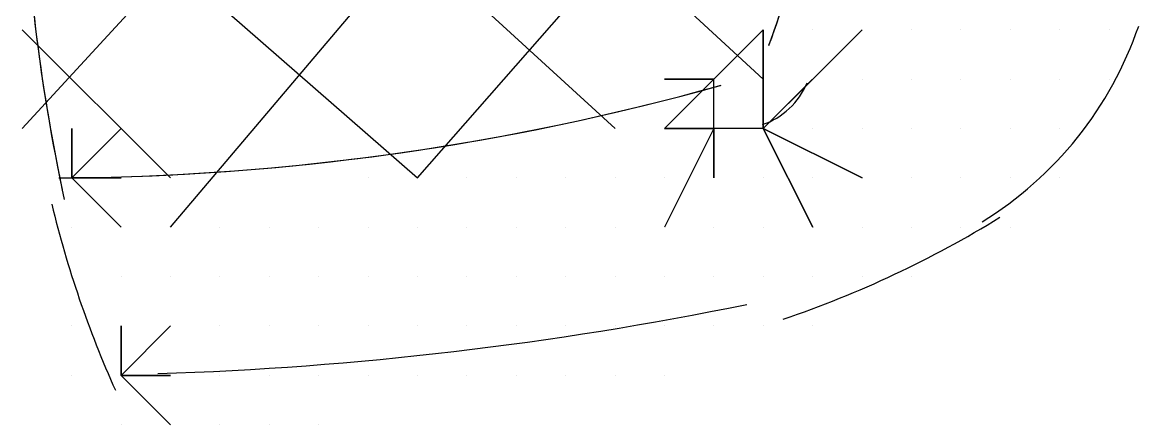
# Model space of a CAD drawing. Header units: millimetres. Extents: x 14 to 406, y 10 to 287.
# Drawn here: x 331.329 to 332.286, y 135.481 to 135.826 of the extents above; entities that cross this region are included whole.
import ezdxf

# ---------------------------------------------------------------- set-up
doc = ezdxf.new("R2010")
doc.units = ezdxf.units.MM
doc.header["$MEASUREMENT"] = 0
doc.layers.get('0').update_dxf_attribs({"linetype": 'CONTINUOUS'})

msp = doc.modelspace()

# ---------------------------------------------------------------- linework, layer by layer
at = {"color": 0, "linetype": 'Continuous', "lineweight": 25, "true_color": 0x000007}
for p, q in [((331.41355, 136.28511), (331.96388, 135.77711)), ((331.32888, 135.73477), (331.79455, 136.24277)), ((331.32888, 136.20044), (331.83688, 135.73477)), ((331.45588, 135.65011), (331.92155, 136.20044)), ((331.66755, 135.69244), (331.96388, 136.03111)), ((331.32888, 135.98877), (331.66755, 135.69244)), ((331.32888, 135.81944), (331.45588, 135.69244)), ((331.87921, 135.73477), (331.96388, 135.81944)), ((331.96388, 135.81944), (331.96388, 135.81944)), ((331.96388, 135.81944), (331.96388, 135.81944)), ((332.00621, 135.81944), (332.00621, 135.81944)), ((332.00621, 135.81944), (332.00621, 135.81944)), ((332.00621, 135.81944), (332.00621, 135.81944)), ((332.00621, 135.81944), (332.00621, 135.81944)), ((332.04855, 135.81944), (332.04855, 135.81944)), ((332.04855, 135.81944), (332.04855, 135.81944)), ((332.04855, 135.81944), (332.04855, 135.81944)), ((332.09088, 135.81944), (332.09088, 135.81944)), ((332.09088, 135.81944), (332.09088, 135.81944)), ((332.09088, 135.81944), (332.09088, 135.81944)), ((332.09088, 135.81944), (332.09088, 135.81944)), ((332.13321, 135.81944), (332.13321, 135.81944)), ((332.13321, 135.81944), (332.13321, 135.81944)), ((332.13321, 135.81944), (332.13321, 135.81944)), ((332.13321, 135.81944), (332.13321, 135.81944)), ((332.17555, 135.81944), (332.17555, 135.81944)), ((332.17555, 135.81944), (332.17555, 135.81944)), ((332.17555, 135.81944), (332.17555, 135.81944)), ((332.17555, 135.81944), (332.17555, 135.81944)), ((332.21788, 135.81944), (332.21788, 135.81944)), ((332.21788, 135.81944), (332.21788, 135.81944)), ((332.21788, 135.81944), (332.21788, 135.81944)), ((332.26021, 135.81944), (332.26021, 135.81944)), ((332.26021, 135.81944), (332.26021, 135.81944)), ((332.26021, 135.81944), (332.26021, 135.81944)), ((331.92155, 135.77711), (331.92155, 135.77711)), ((331.96388, 135.77711), (331.96388, 135.77711)), ((331.96388, 135.77711), (331.96388, 135.77711)), ((331.96388, 135.77711), (331.96388, 135.77711)), ((331.96388, 135.77711), (331.96388, 135.77711)), ((332.00621, 135.77711), (332.00621, 135.77711)), ((332.00621, 135.77711), (332.00621, 135.77711)), ((332.00621, 135.77711), (332.00621, 135.77711)), ((332.00621, 135.77711), (332.00621, 135.77711)), ((332.04855, 135.77711), (332.04855, 135.77711)), ((332.04855, 135.77711), (332.04855, 135.77711)), ((332.04855, 135.77711), (332.04855, 135.77711)), ((332.09088, 135.77711), (332.09088, 135.77711)), ((332.09088, 135.77711), (332.09088, 135.77711)), ((332.09088, 135.77711), (332.09088, 135.77711)), ((332.09088, 135.77711), (332.09088, 135.77711)), ((332.13321, 135.77711), (332.13321, 135.77711)), ((332.13321, 135.77711), (332.13321, 135.77711)), ((332.13321, 135.77711), (332.13321, 135.77711)), ((332.13321, 135.77711), (332.13321, 135.77711)), ((332.17555, 135.77711), (332.17555, 135.77711)), ((332.17555, 135.77711), (332.17555, 135.77711)), ((332.17555, 135.77711), (332.17555, 135.77711)), ((332.17555, 135.77711), (332.17555, 135.77711)), ((332.21788, 135.77711), (332.21788, 135.77711)), ((332.21788, 135.77711), (332.21788, 135.77711)), ((332.21788, 135.77711), (332.21788, 135.77711)), ((332.26021, 135.77711), (332.26021, 135.77711)), ((332.26021, 135.77711), (332.26021, 135.77711)), ((331.83688, 135.73477), (331.83688, 135.73477)), ((331.87921, 135.73477), (331.87921, 135.73477)), ((331.87921, 135.73477), (331.87921, 135.73477)), ((331.87921, 135.73477), (331.87921, 135.73477)), ((331.92155, 135.73477), (331.92155, 135.73477)), ((331.92155, 135.73477), (331.92155, 135.73477)), ((331.92155, 135.73477), (331.92155, 135.73477)), ((331.92155, 135.73477), (331.92155, 135.73477)), ((331.92155, 135.73477), (331.92155, 135.73477)), ((331.96388, 135.73477), (331.96388, 135.73477)), ((331.96388, 135.73477), (331.96388, 135.73477)), ((331.96388, 135.73477), (331.96388, 135.73477)), ((331.96388, 135.73477), (331.96388, 135.73477)), ((332.00621, 135.73477), (332.00621, 135.73477)), ((332.00621, 135.73477), (332.00621, 135.73477)), ((332.00621, 135.73477), (332.00621, 135.73477)), ((332.04855, 135.73477), (332.04855, 135.73477)), ((332.04855, 135.73477), (332.04855, 135.73477)), ((332.04855, 135.73477), (332.04855, 135.73477)), ((332.04855, 135.73477), (332.04855, 135.73477)), ((332.09088, 135.73477), (332.09088, 135.73477)), ((332.09088, 135.73477), (332.09088, 135.73477)), ((332.09088, 135.73477), (332.09088, 135.73477)), ((332.09088, 135.73477), (332.09088, 135.73477)), ((332.13321, 135.73477), (332.13321, 135.73477)), ((332.13321, 135.73477), (332.13321, 135.73477)), ((332.13321, 135.73477), (332.13321, 135.73477)), ((332.13321, 135.73477), (332.13321, 135.73477)), ((332.17555, 135.73477), (332.17555, 135.73477)), ((332.17555, 135.73477), (332.17555, 135.73477)), ((332.17555, 135.73477), (332.17555, 135.73477)), ((332.21788, 135.73477), (332.21788, 135.73477)), ((332.21788, 135.73477), (332.21788, 135.73477)), ((332.21788, 135.73477), (332.21788, 135.73477)), ((332.21788, 135.73477), (332.21788, 135.73477)), ((331.62521, 135.69244), (331.62521, 135.69244)), ((331.66755, 135.69244), (331.66755, 135.69244)), ((331.66755, 135.69244), (331.66755, 135.69244)), ((331.70988, 135.69244), (331.70988, 135.69244)), ((331.70988, 135.69244), (331.70988, 135.69244)), ((331.70988, 135.69244), (331.70988, 135.69244)), ((331.70988, 135.69244), (331.70988, 135.69244)), ((331.75221, 135.69244), (331.75221, 135.69244)), ((331.75221, 135.69244), (331.75221, 135.69244)), ((331.75221, 135.69244), (331.75221, 135.69244)), ((331.75221, 135.69244), (331.75221, 135.69244)), ((331.79455, 135.69244), (331.79455, 135.69244)), ((331.79455, 135.69244), (331.79455, 135.69244)), ((331.79455, 135.69244), (331.79455, 135.69244)), ((331.79455, 135.69244), (331.79455, 135.69244)), ((331.83688, 135.69244), (331.83688, 135.69244)), ((331.83688, 135.69244), (331.83688, 135.69244)), ((331.83688, 135.69244), (331.83688, 135.69244)), ((331.87921, 135.69244), (331.87921, 135.69244)), ((331.87921, 135.69244), (331.87921, 135.69244)), ((331.87921, 135.69244), (331.87921, 135.69244)), ((331.87921, 135.69244), (331.87921, 135.69244)), ((331.92155, 135.69244), (331.92155, 135.69244)), ((331.92155, 135.69244), (331.92155, 135.69244)), ((331.92155, 135.69244), (331.92155, 135.69244)), ((331.92155, 135.69244), (331.92155, 135.69244)), ((331.96388, 135.69244), (331.96388, 135.69244)), ((331.96388, 135.69244), (331.96388, 135.69244)), ((331.96388, 135.69244), (331.96388, 135.69244)), ((331.96388, 135.69244), (331.96388, 135.69244)), ((332.00621, 135.69244), (332.00621, 135.69244)), ((332.00621, 135.69244), (332.00621, 135.69244)), ((332.00621, 135.69244), (332.00621, 135.69244)), ((332.04855, 135.69244), (332.04855, 135.69244)), ((332.04855, 135.69244), (332.04855, 135.69244)), ((332.04855, 135.69244), (332.04855, 135.69244)), ((332.04855, 135.69244), (332.04855, 135.69244)), ((332.09088, 135.69244), (332.09088, 135.69244)), ((332.09088, 135.69244), (332.09088, 135.69244)), ((332.09088, 135.69244), (332.09088, 135.69244)), ((332.09088, 135.69244), (332.09088, 135.69244)), ((332.13321, 135.69244), (332.13321, 135.69244)), ((332.13321, 135.69244), (332.13321, 135.69244)), ((332.13321, 135.69244), (332.13321, 135.69244)), ((332.13321, 135.69244), (332.13321, 135.69244)), ((332.17555, 135.69244), (332.17555, 135.69244)), ((332.17555, 135.69244), (332.17555, 135.69244)), ((332.17555, 135.69244), (332.17555, 135.69244)), ((332.21788, 135.69244), (332.21788, 135.69244)), ((331.37121, 135.65011), (331.37121, 135.65011)), ((331.37121, 135.65011), (331.37121, 135.65011)), ((331.37121, 135.65011), (331.37121, 135.65011)), ((331.37121, 135.65011), (331.37121, 135.65011)), ((331.41355, 135.65011), (331.41355, 135.65011)), ((331.41355, 135.65011), (331.41355, 135.65011)), ((331.41355, 135.65011), (331.41355, 135.65011)), ((331.41355, 135.65011), (331.41355, 135.65011)), ((331.45588, 135.65011), (331.45588, 135.65011)), ((331.45588, 135.65011), (331.45588, 135.65011)), ((331.45588, 135.65011), (331.45588, 135.65011)), ((331.49821, 135.65011), (331.49821, 135.65011)), ((331.49821, 135.65011), (331.49821, 135.65011)), ((331.49821, 135.65011), (331.49821, 135.65011)), ((331.49821, 135.65011), (331.49821, 135.65011)), ((331.54055, 135.65011), (331.54055, 135.65011)), ((331.54055, 135.65011), (331.54055, 135.65011)), ((331.54055, 135.65011), (331.54055, 135.65011)), ((331.54055, 135.65011), (331.54055, 135.65011)), ((331.58288, 135.65011), (331.58288, 135.65011)), ((331.58288, 135.65011), (331.58288, 135.65011)), ((331.58288, 135.65011), (331.58288, 135.65011)), ((331.58288, 135.65011), (331.58288, 135.65011)), ((331.58288, 135.65011), (331.58288, 135.65011)), ((331.62521, 135.65011), (331.62521, 135.65011)), ((331.62521, 135.65011), (331.62521, 135.65011)), ((331.62521, 135.65011), (331.62521, 135.65011)), ((331.62521, 135.65011), (331.62521, 135.65011)), ((331.66755, 135.65011), (331.66755, 135.65011)), ((331.66755, 135.65011), (331.66755, 135.65011)), ((331.66755, 135.65011), (331.66755, 135.65011)), ((331.66755, 135.65011), (331.66755, 135.65011)), ((331.70988, 135.65011), (331.70988, 135.65011)), ((331.70988, 135.65011), (331.70988, 135.65011)), ((331.70988, 135.65011), (331.70988, 135.65011)), ((331.70988, 135.65011), (331.70988, 135.65011)), ((331.75221, 135.65011), (331.75221, 135.65011)), ((331.75221, 135.65011), (331.75221, 135.65011)), ((331.75221, 135.65011), (331.75221, 135.65011)), ((331.75221, 135.65011), (331.75221, 135.65011)), ((331.79455, 135.65011), (331.79455, 135.65011)), ((331.79455, 135.65011), (331.79455, 135.65011)), ((331.79455, 135.65011), (331.79455, 135.65011)), ((331.79455, 135.65011), (331.79455, 135.65011)), ((331.83688, 135.65011), (331.83688, 135.65011)), ((331.83688, 135.65011), (331.83688, 135.65011)), ((331.83688, 135.65011), (331.83688, 135.65011)), ((331.83688, 135.65011), (331.83688, 135.65011)), ((331.87921, 135.65011), (331.87921, 135.65011)), ((331.87921, 135.65011), (331.87921, 135.65011)), ((331.87921, 135.65011), (331.87921, 135.65011)), ((331.87921, 135.65011), (331.87921, 135.65011)), ((331.92155, 135.65011), (331.92155, 135.65011)), ((331.92155, 135.65011), (331.92155, 135.65011)), ((331.92155, 135.65011), (331.92155, 135.65011)), ((331.92155, 135.65011), (331.92155, 135.65011)), ((331.96388, 135.65011), (331.96388, 135.65011)), ((331.96388, 135.65011), (331.96388, 135.65011)), ((331.96388, 135.65011), (331.96388, 135.65011)), ((331.96388, 135.65011), (331.96388, 135.65011)), ((332.00621, 135.65011), (332.00621, 135.65011)), ((332.00621, 135.65011), (332.00621, 135.65011)), ((332.00621, 135.65011), (332.00621, 135.65011)), ((332.00621, 135.65011), (332.00621, 135.65011)), ((332.04855, 135.65011), (332.04855, 135.65011)), ((332.04855, 135.65011), (332.04855, 135.65011)), ((332.04855, 135.65011), (332.04855, 135.65011)), ((332.04855, 135.65011), (332.04855, 135.65011)), ((332.09088, 135.65011), (332.09088, 135.65011)), ((332.09088, 135.65011), (332.09088, 135.65011)), ((332.09088, 135.65011), (332.09088, 135.65011)), ((332.09088, 135.65011), (332.09088, 135.65011)), ((332.13321, 135.65011), (332.13321, 135.65011)), ((332.13321, 135.65011), (332.13321, 135.65011)), ((332.13321, 135.65011), (332.13321, 135.65011)), ((332.13321, 135.65011), (332.13321, 135.65011)), ((332.17555, 135.65011), (332.17555, 135.65011)), ((331.37121, 135.60777), (331.37121, 135.60777)), ((331.37121, 135.60777), (331.37121, 135.60777)), ((331.37121, 135.60777), (331.37121, 135.60777)), ((331.41355, 135.60777), (331.41355, 135.60777)), ((331.41355, 135.60777), (331.41355, 135.60777)), ((331.41355, 135.60777), (331.41355, 135.60777)), ((331.41355, 135.60777), (331.41355, 135.60777)), ((331.45588, 135.60777), (331.45588, 135.60777)), ((331.45588, 135.60777), (331.45588, 135.60777)), ((331.45588, 135.60777), (331.45588, 135.60777)), ((331.49821, 135.60777), (331.49821, 135.60777)), ((331.49821, 135.60777), (331.49821, 135.60777)), ((331.49821, 135.60777), (331.49821, 135.60777)), ((331.49821, 135.60777), (331.49821, 135.60777)), ((331.54055, 135.60777), (331.54055, 135.60777)), ((331.54055, 135.60777), (331.54055, 135.60777)), ((331.54055, 135.60777), (331.54055, 135.60777)), ((331.54055, 135.60777), (331.54055, 135.60777)), ((331.58288, 135.60777), (331.58288, 135.60777)), ((331.58288, 135.60777), (331.58288, 135.60777)), ((331.58288, 135.60777), (331.58288, 135.60777)), ((331.58288, 135.60777), (331.58288, 135.60777)), ((331.62521, 135.60777), (331.62521, 135.60777)), ((331.62521, 135.60777), (331.62521, 135.60777)), ((331.62521, 135.60777), (331.62521, 135.60777)), ((331.66755, 135.60777), (331.66755, 135.60777)), ((331.66755, 135.60777), (331.66755, 135.60777)), ((331.66755, 135.60777), (331.66755, 135.60777)), ((331.66755, 135.60777), (331.66755, 135.60777)), ((331.70988, 135.60777), (331.70988, 135.60777)), ((331.70988, 135.60777), (331.70988, 135.60777)), ((331.70988, 135.60777), (331.70988, 135.60777)), ((331.70988, 135.60777), (331.70988, 135.60777)), ((331.75221, 135.60777), (331.75221, 135.60777)), ((331.75221, 135.60777), (331.75221, 135.60777)), ((331.75221, 135.60777), (331.75221, 135.60777)), ((331.75221, 135.60777), (331.75221, 135.60777)), ((331.79455, 135.60777), (331.79455, 135.60777)), ((331.79455, 135.60777), (331.79455, 135.60777)), ((331.79455, 135.60777), (331.79455, 135.60777)), ((331.83688, 135.60777), (331.83688, 135.60777)), ((331.83688, 135.60777), (331.83688, 135.60777)), ((331.83688, 135.60777), (331.83688, 135.60777)), ((331.83688, 135.60777), (331.83688, 135.60777)), ((331.87921, 135.60777), (331.87921, 135.60777)), ((331.87921, 135.60777), (331.87921, 135.60777)), ((331.87921, 135.60777), (331.87921, 135.60777)), ((331.87921, 135.60777), (331.87921, 135.60777)), ((331.92155, 135.60777), (331.92155, 135.60777)), ((331.92155, 135.60777), (331.92155, 135.60777)), ((331.92155, 135.60777), (331.92155, 135.60777)), ((331.92155, 135.60777), (331.92155, 135.60777)), ((331.96388, 135.60777), (331.96388, 135.60777)), ((331.96388, 135.60777), (331.96388, 135.60777)), ((331.96388, 135.60777), (331.96388, 135.60777)), ((332.00621, 135.60777), (332.00621, 135.60777)), ((332.00621, 135.60777), (332.00621, 135.60777)), ((332.00621, 135.60777), (332.00621, 135.60777)), ((332.00621, 135.60777), (332.00621, 135.60777)), ((332.04855, 135.60777), (332.04855, 135.60777)), ((332.04855, 135.60777), (332.04855, 135.60777)), ((332.04855, 135.60777), (332.04855, 135.60777)), ((332.04855, 135.60777), (332.04855, 135.60777)), ((332.09088, 135.60777), (332.09088, 135.60777)), ((332.09088, 135.60777), (332.09088, 135.60777)), ((332.09088, 135.60777), (332.09088, 135.60777)), ((332.09088, 135.60777), (332.09088, 135.60777)), ((331.37121, 135.56544), (331.37121, 135.56544)), ((331.37121, 135.56544), (331.37121, 135.56544)), ((331.41355, 135.56544), (331.41355, 135.56544)), ((331.41355, 135.56544), (331.41355, 135.56544)), ((331.41355, 135.56544), (331.41355, 135.56544)), ((331.41355, 135.56544), (331.41355, 135.56544)), ((331.45588, 135.56544), (331.45588, 135.56544)), ((331.45588, 135.56544), (331.45588, 135.56544)), ((331.45588, 135.56544), (331.45588, 135.56544)), ((331.45588, 135.56544), (331.45588, 135.56544)), ((331.49821, 135.56544), (331.49821, 135.56544)), ((331.49821, 135.56544), (331.49821, 135.56544)), ((331.49821, 135.56544), (331.49821, 135.56544)), ((331.49821, 135.56544), (331.49821, 135.56544)), ((331.54055, 135.56544), (331.54055, 135.56544)), ((331.54055, 135.56544), (331.54055, 135.56544)), ((331.54055, 135.56544), (331.54055, 135.56544)), ((331.54055, 135.56544), (331.54055, 135.56544)), ((331.58288, 135.56544), (331.58288, 135.56544)), ((331.58288, 135.56544), (331.58288, 135.56544)), ((331.58288, 135.56544), (331.58288, 135.56544)), ((331.58288, 135.56544), (331.58288, 135.56544)), ((331.62521, 135.56544), (331.62521, 135.56544)), ((331.62521, 135.56544), (331.62521, 135.56544)), ((331.62521, 135.56544), (331.62521, 135.56544)), ((331.62521, 135.56544), (331.62521, 135.56544)), ((331.66755, 135.56544), (331.66755, 135.56544)), ((331.66755, 135.56544), (331.66755, 135.56544)), ((331.66755, 135.56544), (331.66755, 135.56544)), ((331.66755, 135.56544), (331.66755, 135.56544)), ((331.70988, 135.56544), (331.70988, 135.56544)), ((331.70988, 135.56544), (331.70988, 135.56544)), ((331.70988, 135.56544), (331.70988, 135.56544)), ((331.70988, 135.56544), (331.70988, 135.56544)), ((331.75221, 135.56544), (331.75221, 135.56544)), ((331.75221, 135.56544), (331.75221, 135.56544)), ((331.75221, 135.56544), (331.75221, 135.56544)), ((331.75221, 135.56544), (331.75221, 135.56544)), ((331.79455, 135.56544), (331.79455, 135.56544)), ((331.79455, 135.56544), (331.79455, 135.56544)), ((331.79455, 135.56544), (331.79455, 135.56544)), ((331.79455, 135.56544), (331.79455, 135.56544)), ((331.83688, 135.56544), (331.83688, 135.56544)), ((331.83688, 135.56544), (331.83688, 135.56544)), ((331.83688, 135.56544), (331.83688, 135.56544)), ((331.83688, 135.56544), (331.83688, 135.56544)), ((331.83688, 135.56544), (331.83688, 135.56544)), ((331.87921, 135.56544), (331.87921, 135.56544)), ((331.87921, 135.56544), (331.87921, 135.56544)), ((331.87921, 135.56544), (331.87921, 135.56544)), ((331.87921, 135.56544), (331.87921, 135.56544)), ((331.92155, 135.56544), (331.92155, 135.56544)), ((331.92155, 135.56544), (331.92155, 135.56544)), ((331.92155, 135.56544), (331.92155, 135.56544)), ((331.92155, 135.56544), (331.92155, 135.56544)), ((331.96388, 135.56544), (331.96388, 135.56544)), ((331.96388, 135.56544), (331.96388, 135.56544)), ((331.96388, 135.56544), (331.96388, 135.56544)), ((331.96388, 135.56544), (331.96388, 135.56544)), ((332.00621, 135.56544), (332.00621, 135.56544)), ((332.00621, 135.56544), (332.00621, 135.56544)), ((332.00621, 135.56544), (332.00621, 135.56544)), ((331.37121, 135.52311), (331.37121, 135.52311)), ((331.41355, 135.52311), (331.41355, 135.52311)), ((331.41355, 135.52311), (331.41355, 135.52311)), ((331.41355, 135.52311), (331.41355, 135.52311)), ((331.41355, 135.52311), (331.41355, 135.52311)), ((331.45588, 135.52311), (331.45588, 135.52311)), ((331.45588, 135.52311), (331.45588, 135.52311)), ((331.45588, 135.52311), (331.45588, 135.52311)), ((331.45588, 135.52311), (331.45588, 135.52311)), ((331.49821, 135.52311), (331.49821, 135.52311)), ((331.49821, 135.52311), (331.49821, 135.52311)), ((331.49821, 135.52311), (331.49821, 135.52311)), ((331.49821, 135.52311), (331.49821, 135.52311)), ((331.54055, 135.52311), (331.54055, 135.52311)), ((331.54055, 135.52311), (331.54055, 135.52311)), ((331.54055, 135.52311), (331.54055, 135.52311)), ((331.54055, 135.52311), (331.54055, 135.52311)), ((331.58288, 135.52311), (331.58288, 135.52311)), ((331.58288, 135.52311), (331.58288, 135.52311)), ((331.58288, 135.52311), (331.58288, 135.52311)), ((331.62521, 135.52311), (331.62521, 135.52311)), ((331.62521, 135.52311), (331.62521, 135.52311)), ((331.62521, 135.52311), (331.62521, 135.52311)), ((331.62521, 135.52311), (331.62521, 135.52311)), ((331.66755, 135.52311), (331.66755, 135.52311)), ((331.66755, 135.52311), (331.66755, 135.52311)), ((331.66755, 135.52311), (331.66755, 135.52311)), ((331.66755, 135.52311), (331.66755, 135.52311)), ((331.70988, 135.52311), (331.70988, 135.52311)), ((331.70988, 135.52311), (331.70988, 135.52311)), ((331.70988, 135.52311), (331.70988, 135.52311)), ((331.70988, 135.52311), (331.70988, 135.52311)), ((331.75221, 135.52311), (331.75221, 135.52311)), ((331.75221, 135.52311), (331.75221, 135.52311)), ((331.75221, 135.52311), (331.75221, 135.52311)), ((331.75221, 135.52311), (331.75221, 135.52311)), ((331.79455, 135.52311), (331.79455, 135.52311)), ((331.79455, 135.52311), (331.79455, 135.52311)), ((331.79455, 135.52311), (331.79455, 135.52311)), ((331.79455, 135.52311), (331.79455, 135.52311)), ((331.83688, 135.52311), (331.83688, 135.52311)), ((331.83688, 135.52311), (331.83688, 135.52311)), ((331.83688, 135.52311), (331.83688, 135.52311)), ((331.83688, 135.52311), (331.83688, 135.52311)), ((331.87921, 135.52311), (331.87921, 135.52311)), ((331.87921, 135.52311), (331.87921, 135.52311)), ((331.41355, 135.48077), (331.41355, 135.48077)), ((331.41355, 135.48077), (331.41355, 135.48077)), ((331.41355, 135.48077), (331.41355, 135.48077)), ((331.45588, 135.48077), (331.45588, 135.48077)), ((331.45588, 135.48077), (331.45588, 135.48077)), ((331.45588, 135.48077), (331.45588, 135.48077)), ((331.45588, 135.48077), (331.45588, 135.48077)), ((331.49821, 135.48077), (331.49821, 135.48077)), ((331.49821, 135.48077), (331.49821, 135.48077)), ((331.54055, 135.48077), (331.54055, 135.48077)), ((331.54055, 135.48077), (331.54055, 135.48077)), ((331.58288, 135.48077), (331.58288, 135.48077)), ((331.58288, 135.48077), (331.58288, 135.48077))]:
    msp.add_line(p, q, dxfattribs=at)
for points in [[(331.96388, 135.73477), (331.96388, 135.81944), (331.96388, 135.73477), (332.00621, 135.77711), (331.96388, 135.73477), (332.04855, 135.69244), (331.96388, 135.73477), (332.00621, 135.77711), (331.96388, 135.73477), (332.04855, 135.81944)], [(331.92155, 135.73477), (331.92155, 135.77711), (331.87921, 135.77711), (331.92155, 135.77711)], [(331.96388, 135.73477), (332.00621, 135.65011), (331.96388, 135.73477), (331.92155, 135.73477), (331.92155, 135.69244), (331.92155, 135.73477), (331.87921, 135.65011)]]:
    msp.add_lwpolyline(points, dxfattribs=at)
for points in [[(331.37121, 135.69244), (331.41355, 135.65011), (331.37121, 135.69244), (331.41355, 135.69244), (331.37121, 135.69244), (331.41355, 135.73477), (331.37121, 135.69244), (331.37121, 135.73477), (331.37121, 135.69244), (331.37121, 135.73477)], [(331.92155, 135.73477), (331.87921, 135.73477), (331.92155, 135.73477), (331.92155, 135.69244)], [(331.41355, 135.52311), (331.45588, 135.48077), (331.41355, 135.52311), (331.45588, 135.52311), (331.41355, 135.52311), (331.45588, 135.56544), (331.41355, 135.52311), (331.41355, 135.56544), (331.41355, 135.52311), (331.41355, 135.56544)]]:
    msp.add_lwpolyline(points, close=True, dxfattribs=at)
for points in [[(331.96859, 135.80601), (331.99394, 135.87234), (332.00669, 135.94282), (332.00619, 136.01383)], [(331.9687, 135.80631), (331.994, 135.87261), (332.00671, 135.94304), (332.00619, 136.01399)], [(331.9687, 135.80631), (331.994, 135.87261), (332.00671, 135.94304), (332.00619, 136.01399)], [(331.32921, 135.97753), (331.3313, 135.8754), (331.34325, 135.7737), (331.36487, 135.67386)], [(331.32921, 135.97738), (331.33126, 135.87829), (331.34257, 135.77962), (331.36299, 135.68264)], [(332.15134, 135.65481), (332.21424, 135.69349), (332.26168, 135.75286), (332.28554, 135.82274)], [(331.36009, 135.69246), (331.55181, 135.69336), (331.74254, 135.72006), (331.92715, 135.77181)], [(331.36009, 135.69246), (331.55181, 135.69336), (331.74254, 135.72006), (331.92715, 135.77181)], [(331.36952, 135.69253), (331.55828, 135.69425), (331.74599, 135.72097), (331.92773, 135.77197)], [(331.96308, 135.73812), (331.9804, 135.74399), (331.99437, 135.75706), (332.00138, 135.77396)], [(331.96308, 135.73812), (331.9804, 135.74399), (331.99437, 135.75706), (332.00138, 135.77396)], [(331.35418, 135.66984), (331.36737, 135.61508), (331.3856, 135.56167), (331.40867, 135.51028)], [(331.98091, 135.57129), (332.04594, 135.59334), (332.10827, 135.62266), (332.1667, 135.65872)], [(331.44503, 135.52462), (331.61463, 135.53002), (331.78347, 135.54988), (331.94968, 135.58396)]]:
    msp.add_open_spline(points, degree=3, dxfattribs=at)

doc.saveas('drawing.dxf')
